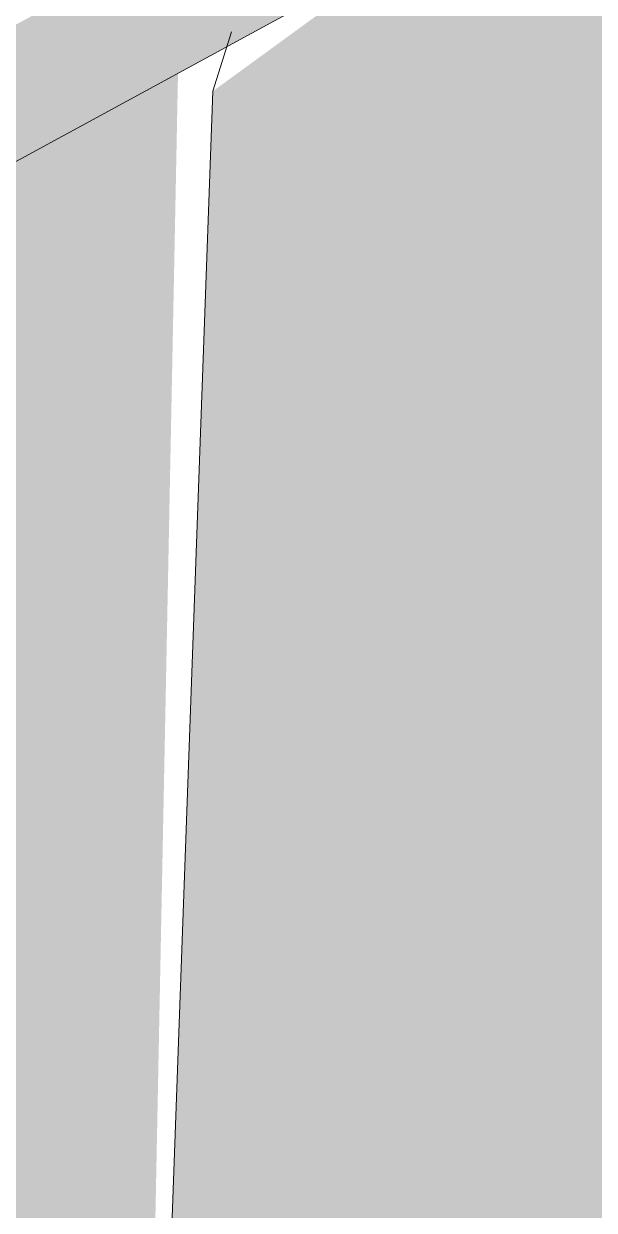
# Model space of a CAD drawing. Header units: inches. Extents: x 27328 to 120839, y -4075 to 4147.
# Drawn here: x 33223.893 to 33225.593, y 1684.755 to 1688.295 of the extents above; entities that cross this region are included whole.
import ezdxf

# ---------------------------------------------------------------- set-up
doc = ezdxf.new("R2010")
doc.units = ezdxf.units.IN
doc.header["$MEASUREMENT"] = 0
doc.layers.add('A-ROOF', color=132, linetype='Continuous', lineweight=9)
doc.layers.add('S-BEAM', color=12, linetype='Continuous', lineweight=9)

# ---------------------------------------------------------------- blocks, each defined once
blk = doc.blocks.new('Trex - one-657139-Axon - Looking North East')
at = {"layer": 'S-BEAM'}
for points in [[(34124.3197, 2171.4649), (34125.1479, 2171.7599), (34125.7253, 2172.2817), (34125.9538, 2178.6346), (34125.1484, 2178.3587), (34124.552, 2177.9236)], [(34124.3197, 2171.4649), (34124.4483, 2177.9777), (34118.2771, 2174.6193)]]:
    blk.add_hatch(color=256, dxfattribs=at).paths.add_polyline_path(points, flags=0)
for p, q in [((34124.6073, 2178.1004), (34124.552, 2177.9236)), ((34124.552, 2177.9236), (34124.3197, 2171.4649))]:
    blk.add_line(p, q, dxfattribs=at)

msp = doc.modelspace()

# ---------------------------------------------------------------- hatches: boundary and pattern name
at = {"layer": 'A-ROOF'}
msp.add_hatch(color=256, dxfattribs=at).paths.add_polyline_path([(31934.189, 986.0428), (34127.0572, 2179.3974), (34127.0572, 2179.8051), (31934.189, 986.4505)], flags=0)

# ---------------------------------------------------------------- linework, layer by layer
msp.add_line((33895.4031, 2053.3317), (31934.189, 986.0428), dxfattribs=at)

# ---------------------------------------------------------------- block references
at = {"layer": 'S-BEAM'}
msp.add_blockref('Trex - one-657139-Axon - Looking North East', (-900.0956, -489.8303), dxfattribs=at)

doc.saveas('drawing.dxf')
